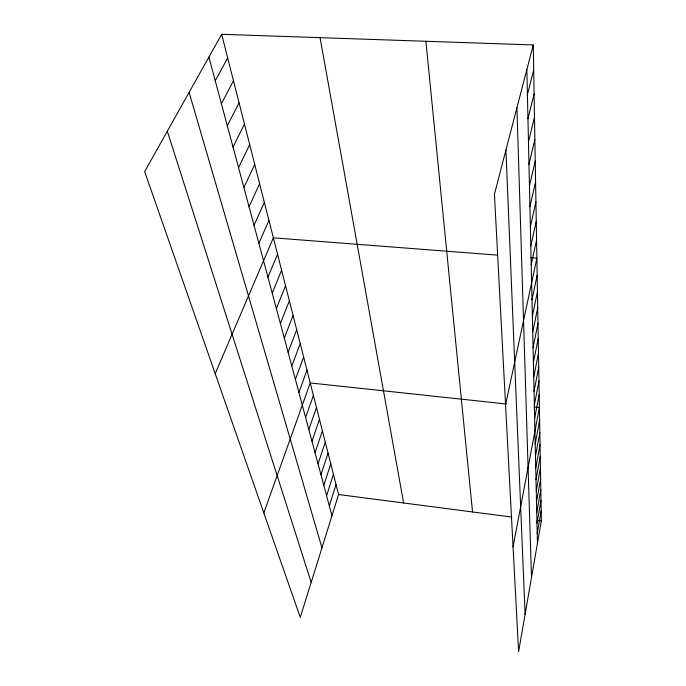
<?xml version="1.0" encoding="UTF-8"?>
<svg xmlns="http://www.w3.org/2000/svg" width="686" height="686" viewBox="0 0 686 686"><rect width="100%" height="100%" fill="white"/><g stroke="black" fill="none" stroke-linecap="round" stroke-linejoin="round"><path stroke-width="1.03" d="M533.254 44.942L541.34 520.906L518.599 651.7L494.435 194.275L533.254 44.942L221.672 34.3L144.66 171.594L300.271 617.374L338.567 494.52L221.672 34.3M536.984 523.212L540.988 500.471M537.207 533.425L541.168 510.813M536.744 512.742L540.808 489.873M536.503 501.998L540.628 479.008M536.263 490.97L540.439 467.861M536.006 479.66L540.242 456.422M535.749 468.041L540.045 444.682M535.483 456.113L539.839 432.634M535.209 443.859L539.625 420.252M513.059 546.871L539.41 407.544L534.214 406.978M534.634 418.297L539.187 394.467M534.343 404.972L538.964 381.03M534.034 391.26L538.724 367.207M533.717 377.137L538.484 352.99M533.399 362.594L538.236 338.344M533.065 347.605L537.978 323.269M532.713 332.161L537.721 307.731M532.362 316.229L537.447 291.721M531.993 299.791L537.164 275.206M505.556 404.903L536.872 258.168L530.647 257.687M531.213 264.745L536.572 240.031M530.793 246.051L536.246 221.286M530.364 226.697L535.92 201.898M529.918 206.657L535.577 181.833M529.455 185.889L535.226 161.047M528.975 164.34L534.857 139.515M528.469 141.985L534.48 117.177M527.954 118.772L534.085 94.008M527.414 94.642L533.682 69.946M329.314 505.822L336.029 484.539M326.596 495.712L333.43 474.318M323.818 485.354L330.772 463.856M320.971 474.746L328.054 453.137M318.055 463.873L325.267 442.161M315.063 452.717L322.403 430.902M311.993 441.287L319.47 419.369M308.846 429.556L316.469 407.535M305.613 417.517L313.391 395.402M263.818 512.939L310.226 382.951L506.259 403.985M298.89 392.469L306.976 370.166M295.392 379.435L303.641 357.037M291.799 366.032L300.219 343.557M288.103 352.261L296.704 329.7M284.296 338.095L293.085 315.466M280.385 323.526L289.363 300.82M276.364 308.529L285.539 285.745M272.213 293.076L281.594 270.241M267.943 277.17L277.538 254.274M215.207 373.69L273.362 237.828L497.547 255.132M258.871 243.341L268.929 220.36M254.034 225.342L264.35 202.327M249.044 206.752L259.617 183.711M243.89 187.527L254.738 164.486M238.556 167.65L249.687 144.609M233.034 147.087L244.465 124.055M227.315 125.787L239.062 102.78M221.398 103.715L233.472 80.759M215.25 80.837L227.675 57.95M338.567 494.52L511.773 517.064M537.249 520.374L541.34 520.906M167.324 131.189L311.187 582.354M189.113 92.344L321.948 547.814M208.887 57.101L331.964 515.701M320.062 37.661L403.617 502.992M425.903 41.271L472.534 511.953M505.925 150.045L525.099 614.322M516.927 107.753L531.496 577.535M526.857 69.552L537.43 543.389"/></g></svg>
